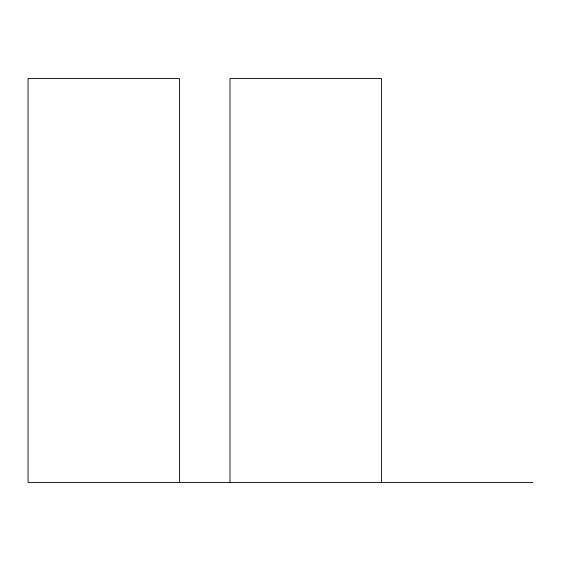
<?xml version="1.0" encoding="UTF-8"?>
<svg xmlns="http://www.w3.org/2000/svg" width="561" height="561" viewBox="0 0 561 561"><rect width="100%" height="100%" fill="white"/><g stroke="black" fill="none" stroke-linecap="round" stroke-linejoin="round"><path stroke-width="0.84" d="M532.95 482.46L28.05 482.46L28.05 78.54L179.52 78.54L179.52 482.46M381.48 482.46L381.48 78.54L230.01 78.54L230.01 482.46"/></g></svg>
